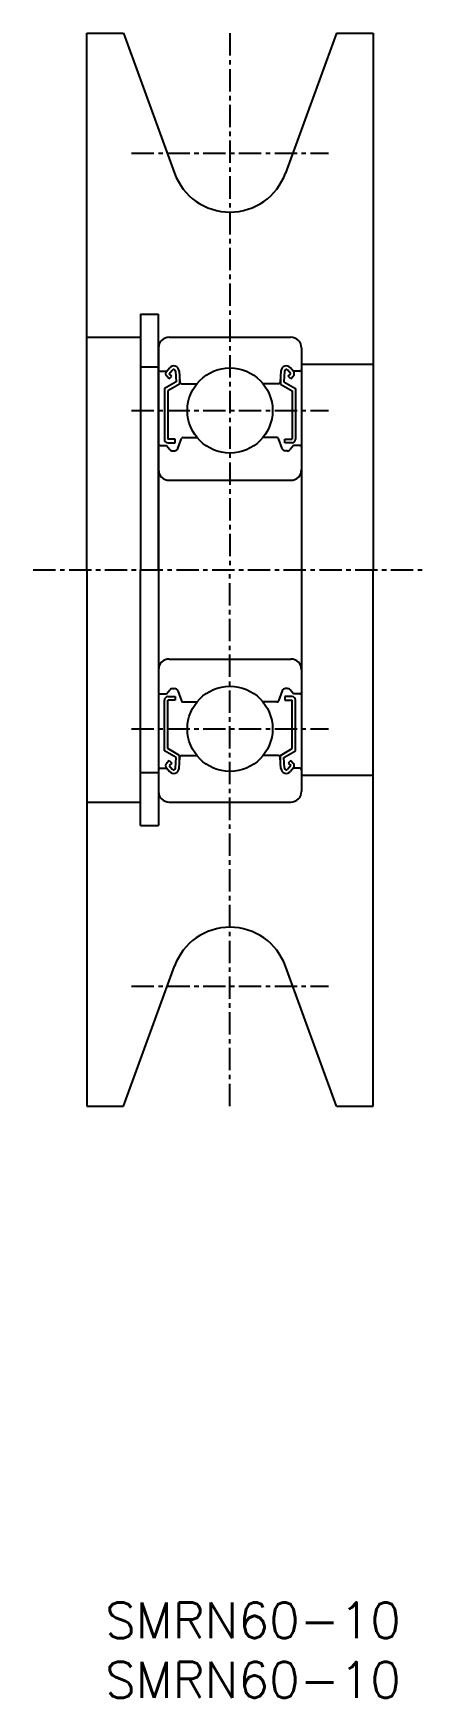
# Model space of a CAD drawing. Extents: x 220.7 to 242.7, y 33.6 to 126.7.
import ezdxf

# ---------------------------------------------------------------- set-up
doc = ezdxf.new("R2010")
doc.units = 0
doc.linetypes.add('CENTER', pattern=[2, 1.25, -0.25, 0.25, -0.25])
doc.layers.get('0').update_dxf_attribs({"linetype": 'CONTINUOUS'})
doc.layers.add('CENTER', color=1, linetype='CENTER')
doc.styles.get("Standard").update_dxf_attribs({"font": 'txt.shx', "bigfont": 'bigfont.shx'})

msp = doc.modelspace()

# ---------------------------------------------------------------- linework, layer by layer
at = {"color": 7, "linetype": 'CONTINUOUS'}
for p, q in [((223.709, 96.66), (223.709, 126.66)), ((223.709, 126.66), (225.759, 126.66)), ((225.759, 126.66), (228.608, 118.831)), ((237.66, 126.66), (234.81, 118.831)), ((237.66, 126.66), (239.709, 126.66)), ((239.709, 126.66), (239.709, 96.66)), ((226.709, 110.96), (226.709, 96.66)), ((226.709, 110.96), (227.709, 110.96)), ((227.709, 96.66), (227.709, 110.96)), ((223.709, 109.66), (226.709, 109.66)), ((227.709, 109.06), (227.709, 84.26)), ((228.309, 109.66), (235.109, 109.66)), ((235.709, 109.06), (235.709, 84.26)), ((226.709, 108.003), (227.709, 108.003)), ((235.709, 108.16), (239.709, 108.16)), ((227.809, 107.76), (228.169, 107.76)), ((228.69, 107.161), (228.04, 106.785)), ((228.158, 107.746), (228.328, 107.95)), ((228.311, 107.335), (228.17, 107.476)), ((228.311, 107.618), (228.481, 107.82)), ((228.452, 107.477), (228.311, 107.618)), ((228.311, 107.335), (228.452, 107.477)), ((228.658, 107.761), (228.69, 107.161)), ((228.858, 107.784), (228.912, 107.151)), ((228.89, 107.406), (228.89, 107.045)), ((229.012, 107.06), (229.86, 107.06)), ((234.407, 107.06), (233.559, 107.06)), ((234.561, 107.784), (234.506, 107.151)), ((234.528, 107.406), (234.528, 107.045)), ((234.761, 107.761), (234.728, 107.161)), ((234.728, 107.161), (235.378, 106.785)), ((235.107, 107.618), (234.937, 107.82)), ((234.966, 107.477), (235.107, 107.618)), ((235.107, 107.335), (234.966, 107.477)), ((235.261, 107.746), (235.09, 107.95)), ((235.107, 107.335), (235.249, 107.476)), ((235.609, 107.76), (235.249, 107.76)), ((228.04, 106.785), (228.04, 103.96)), ((228.89, 107.045), (228.24, 106.67)), ((228.24, 106.67), (228.24, 103.96)), ((234.528, 107.045), (235.178, 106.67)), ((235.178, 106.67), (235.178, 103.96)), ((235.378, 106.785), (235.378, 103.96)), ((227.809, 103.61), (228.159, 103.61)), ((228.159, 103.61), (228.351, 103.381)), ((228.64, 103.96), (228.24, 103.96)), ((228.24, 103.76), (228.64, 103.76)), ((228.64, 103.76), (228.64, 103.96)), ((228.788, 103.441), (228.989, 103.994)), ((229.083, 104.06), (229.86, 104.06)), ((234.335, 104.06), (233.559, 104.06)), ((234.63, 103.441), (234.429, 103.994)), ((234.778, 103.76), (234.778, 103.96)), ((234.778, 103.96), (235.178, 103.96)), ((235.178, 103.76), (234.778, 103.76)), ((235.259, 103.61), (235.068, 103.381)), ((235.609, 103.61), (235.259, 103.61)), ((228.504, 103.31), (228.6, 103.31)), ((234.914, 103.31), (234.818, 103.31)), ((228.309, 101.66), (235.109, 101.66)), ((223.709, 96.66), (223.709, 66.66)), ((226.709, 82.36), (226.709, 96.66)), ((227.709, 96.66), (227.709, 82.36)), ((239.709, 66.66), (239.709, 96.66)), ((228.309, 91.66), (235.109, 91.66)), ((227.809, 89.71), (228.159, 89.71)), ((228.159, 89.71), (228.351, 89.938)), ((228.24, 89.56), (228.64, 89.56)), ((228.504, 90.01), (228.6, 90.01)), ((228.64, 89.56), (228.64, 89.36)), ((228.788, 89.878), (228.989, 89.326)), ((234.63, 89.878), (234.429, 89.326)), ((234.778, 89.56), (234.778, 89.36)), ((235.178, 89.56), (234.778, 89.56)), ((234.914, 90.01), (234.818, 90.01)), ((235.259, 89.71), (235.068, 89.938)), ((235.609, 89.71), (235.259, 89.71)), ((228.04, 86.535), (228.04, 89.36)), ((228.64, 89.36), (228.24, 89.36)), ((228.24, 86.65), (228.24, 89.36)), ((229.083, 89.26), (229.86, 89.26)), ((234.335, 89.26), (233.559, 89.26)), ((234.778, 89.36), (235.178, 89.36)), ((235.178, 86.65), (235.178, 89.36)), ((235.378, 86.535), (235.378, 89.36)), ((228.89, 86.275), (228.24, 86.65)), ((234.528, 86.275), (235.178, 86.65)), ((228.69, 86.159), (228.04, 86.535)), ((228.311, 85.985), (228.17, 85.843)), ((228.311, 85.985), (228.452, 85.843)), ((228.452, 85.843), (228.311, 85.702)), ((228.311, 85.702), (228.481, 85.499)), ((228.658, 85.558), (228.69, 86.159)), ((228.858, 85.536), (228.912, 86.168)), ((228.89, 85.914), (228.89, 86.275)), ((229.012, 86.26), (229.86, 86.26)), ((234.407, 86.26), (233.559, 86.26)), ((234.561, 85.536), (234.506, 86.168)), ((234.528, 85.914), (234.528, 86.275)), ((234.728, 86.159), (235.378, 86.535)), ((234.761, 85.558), (234.728, 86.159)), ((235.107, 85.702), (234.937, 85.499)), ((235.107, 85.985), (234.966, 85.843)), ((234.966, 85.843), (235.107, 85.702)), ((235.107, 85.985), (235.249, 85.843)), ((226.709, 85.317), (227.709, 85.317)), ((227.809, 85.56), (228.169, 85.56)), ((228.158, 85.574), (228.328, 85.369)), ((235.261, 85.574), (235.09, 85.369)), ((235.609, 85.56), (235.249, 85.56)), ((235.709, 85.16), (239.709, 85.16)), ((223.709, 83.66), (226.709, 83.66)), ((228.309, 83.66), (235.109, 83.66)), ((230.009, 83.66), (230.009, 83.66)), ((231.709, 83.66), (231.709, 83.66)), ((226.709, 82.36), (227.709, 82.36)), ((225.759, 66.66), (228.608, 74.488)), ((237.66, 66.66), (234.81, 74.488)), ((223.709, 66.66), (225.759, 66.66)), ((237.66, 66.66), (239.709, 66.66))]:
    msp.add_line(p, q, dxfattribs=at)
for centre in [(231.709, 105.56), (231.709, 87.76)]:
    msp.add_circle(centre, 2.381, dxfattribs=at)
for centre, radius, start, end in [((231.709, 119.96), 3.3, 200, 340), ((228.309, 109.06), 0.6, 90, 180), ((235.109, 109.06), 0.6, 0, 90), ((228.559, 107.758), 0.3, 4.93539, 140.13695), ((234.86, 107.758), 0.3, 39.86305, 175.06461), ((227.809, 107.86), 0.1, 180, 270), ((228.311, 107.618), 0.2, 140.13695, 225.00202), ((228.558, 107.756), 0.1, 3.10166, 139.95027), ((229.012, 107.16), 0.1, 184.93539, 270), ((234.407, 107.16), 0.1, 270, 355.06461), ((234.861, 107.756), 0.1, 40.04973, 176.89834), ((235.107, 107.618), 0.2, 314.99798, 39.86305), ((235.609, 107.86), 0.1, 270, 0), ((227.809, 103.51), 0.1, 90, 180.81025), ((228.24, 103.96), 0.2, 180, 270), ((228.504, 103.51), 0.2, 219.97618, 270), ((228.6, 103.51), 0.2, 270, 339.99156), ((229.083, 103.96), 0.1, 90, 159.99156), ((234.335, 103.96), 0.1, 20.00844, 90), ((234.818, 103.51), 0.2, 200.00844, 270), ((234.914, 103.51), 0.2, 270, 320.02382), ((235.178, 103.96), 0.2, 270, 0), ((235.609, 103.51), 0.1, 359.18975, 90), ((228.309, 102.26), 0.6, 180, 270), ((235.109, 102.26), 0.6, 270, 0), ((228.309, 91.06), 0.6, 90, 180), ((235.109, 91.06), 0.6, 0, 90), ((227.809, 89.81), 0.1, 179.18975, 270), ((228.24, 89.36), 0.2, 90, 180), ((228.504, 89.81), 0.2, 90, 140.02382), ((228.6, 89.81), 0.2, 20.00844, 90), ((234.818, 89.81), 0.2, 90, 159.99156), ((234.914, 89.81), 0.2, 39.97618, 90), ((235.178, 89.36), 0.2, 0, 90), ((235.609, 89.81), 0.1, 270, 0.81025), ((229.083, 89.36), 0.1, 200.00844, 270), ((234.335, 89.36), 0.1, 270, 339.99156), ((228.311, 85.702), 0.2, 134.99798, 219.86305), ((229.012, 86.16), 0.1, 90, 175.06461), ((234.407, 86.16), 0.1, 4.93539, 90), ((235.107, 85.702), 0.2, 320.13695, 45.00202), ((227.809, 85.46), 0.1, 90, 180), ((228.559, 85.561), 0.3, 219.86305, 355.06461), ((228.558, 85.564), 0.1, 220.04973, 356.89834), ((234.86, 85.561), 0.3, 184.93539, 320.13695), ((234.861, 85.564), 0.1, 183.10166, 319.95027), ((235.609, 85.46), 0.1, 0, 90), ((228.309, 84.26), 0.6, 180, 270), ((235.109, 84.26), 0.6, 270, 0), ((231.709, 73.36), 3.3, 20, 160)]:
    msp.add_arc(centre, radius, start, end, dxfattribs=at)
at = {"layer": 'CENTER', "color": 1, "linetype": 'CENTER'}
for p, q in [((231.709, 126.66), (231.709, 96.66)), ((226.209, 119.96), (237.209, 119.96)), ((226.209, 105.56), (237.209, 105.56)), ((220.709, 96.66), (242.709, 96.66)), ((231.709, 66.66), (231.709, 96.66)), ((226.209, 87.766), (237.209, 87.766)), ((226.209, 73.36), (237.209, 73.36))]:
    msp.add_line(p, q, dxfattribs=at)

# ---------------------------------------------------------------- texts
at = {"color": 7, "linetype": 'CONTINUOUS'}
for p in [(224.725, 36.905), (224.725, 33.572)]:
    msp.add_text('SMRN60-10', height=2, dxfattribs=at).set_placement(p)

doc.saveas('drawing.dxf')
